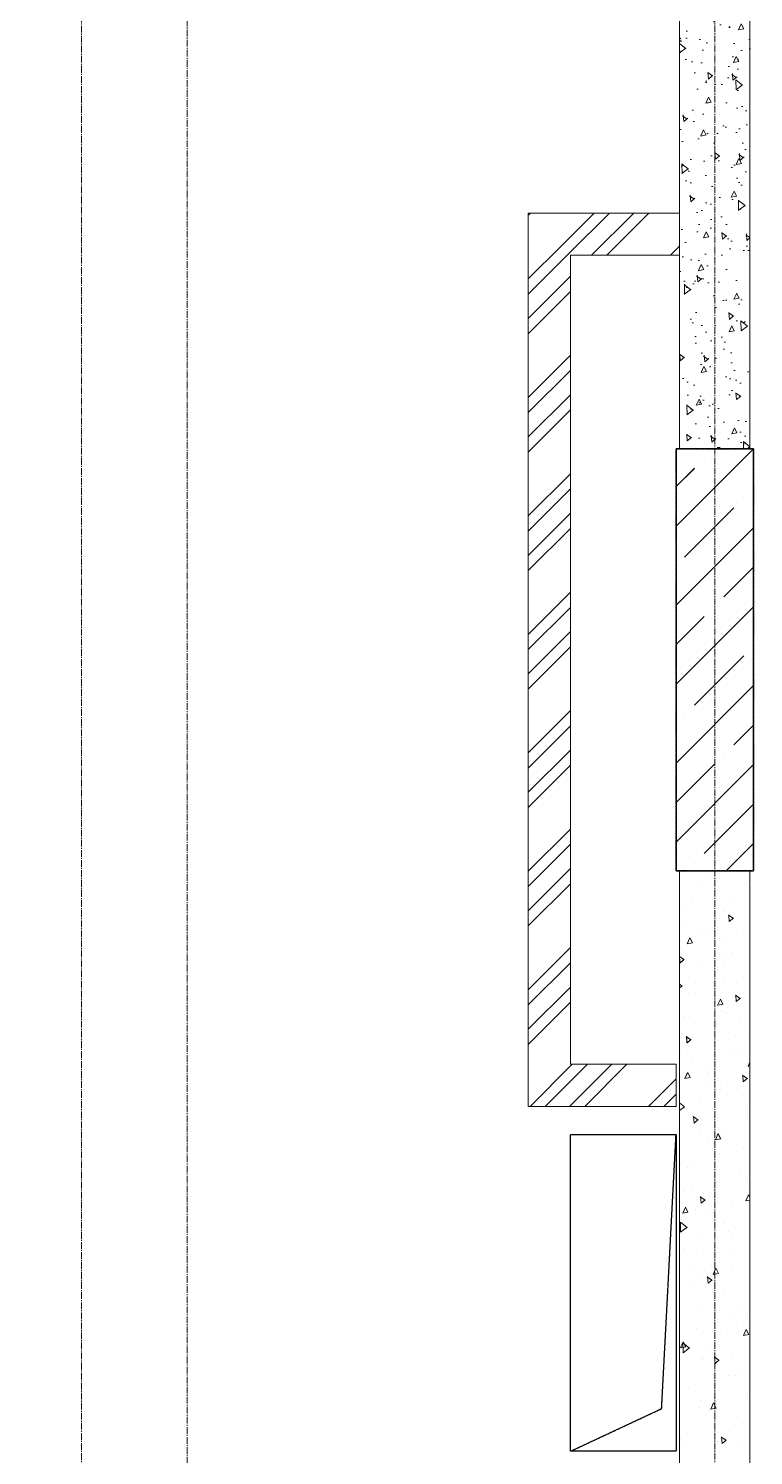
# Model space of a CAD drawing. Header units: millimetres. Extents: x 470010 to 1231400, y -134005 to 421770.
# Drawn here: x 812372 to 814433, y 138801 to 142858 of the extents above; entities that cross this region are included whole.
import ezdxf
from ezdxf.enums import TextEntityAlignment as Align

# ---------------------------------------------------------------- set-up
doc = ezdxf.new("R2010")
doc.units = ezdxf.units.MM
for name, pattern in [('CENTER2', [28.575, 19.05, -3.175, 3.175, -3.175]), ('HIDDEN', [9.525, 6.35, -3.175]), ('HIDDEN2', [4.7625, 3.175, -1.5875])]:
    doc.linetypes.add(name, pattern=pattern)
doc.layers.get('Defpoints').update_dxf_attribs({"color": 140})
for name, color, linetype, lineweight in [('АР_Колонны', 70, 'Continuous', 30), ('АР_Стены ЖБ', 7, 'Continuous', 35), ('АР_Стены кирпич', 32, 'Continuous', 20), ('АР_Стены ПЕНОблок', 52, 'Continuous', 20), ('АР_Штриховка', 8, 'Continuous', 0)]:
    doc.layers.add(name, color=color, linetype=linetype, lineweight=lineweight)
doc.layers.add('РД_Оси_100', color=7, linetype='Continuous', lineweight=0, true_color=0x525252)
doc.styles.add('style1', font='ARIALN.TTF')

# ---------------------------------------------------------------- blocks, each defined once
blk = doc.blocks.new('СОШ_2200_АР_ОСИ_М100_28.05.24')
at = {"layer": 'РД_Оси_100', "color": 251, "linetype": 'CENTER2', "true_color": 0x636466}
for points in [[(5849.555, 139938.679), (6000, 139538.679), (6000, -6194.559)], [(6300, -6195.83), (6300, 139538.679), (6450, 139938.679)], [(7800, -6155), (7800, 139938.679)]]:
    blk.add_lwpolyline(points, dxfattribs=at)
blk = doc.blocks.new('A$C9108343f')
at = {"layer": 'АР_Штриховка', "linetype": 'Continuous', "lineweight": 0, "true_color": 0x000000}
h = blk.add_hatch(dxfattribs=at)
h.set_pattern_fill('AR-CONC', color=18, angle=45, style=0)
h.set_pattern_definition([(95, (-63444.08, 100366.24), (140.09465, 117.55338), [19.05, -209.55]), (40, (-63444.08, 100366.24), (-160.01845, 110.17673), [15.24, -167.64058]), (145.451445, (-63432.4, 100376.04), (-19.9238, 227.7301), [16.19001, -178.09024]), (91.1842, (-63480, 100402.16), (221.41024, 161.95341), [28.575, -314.325]), (141.63556, (-63461.55, 100415.66), (-7.08662, 342.82676), [24.28502, -267.1356]), (36.18415, (-63480, 100402.16), (-7.08662, 342.82676), [22.85997, -251.45973]), (66, (-63453.06, 100411.14), (179.51998, 34.89515), [19.05, -209.55]), (11, (-63453.06, 100411.14), (-86.53993, 173.9412), [15.24, -167.64]), (116.451445, (-63438.1, 100414.05), (92.98005, 208.83634), [16.19001, -178.08994]), (82.5, (-63444.08, 100366.24), (-57.605469, 61.973414), [0, -165.608, 0, -170.18, 0, -168.275]), (52.5, (-63444.08, 100366.24), (-23.589727, 118.087), [0, -97.028, 0, -161.798, 0, -64.135]), (12.5, (-63484.135, 100326.19), (99.927863, 91.826196), [0, -63.5, 0, -198.12, 0, -262.89]), (2.5, (-63502.1, 100308.23), (86.763904, 122.722393), [0, -82.55, 0, -131.572, 0, -186.69])])
h.paths.add_polyline_path([(148504.1, 242029.5), (148704.1, 242029.5), (148704.1, 244279.5), (148654.1, 244342.8), (148504.1, 244269.5)], flags=0)
h.paths.add_polyline_path([(148504.1, 244269.5), (148654.1, 244342.8), (148704.1, 244479.5), (148704.1, 244519.5), (148504.1, 244519.5)], flags=0)
h.paths.add_polyline_path([(148504.1, 245769.5), (148704.1, 245769.5), (148704.1, 245770.5), (148504.1, 245770.5)], flags=0)
h = blk.add_hatch(dxfattribs=at)
h.set_pattern_fill('ANSI32', color=18, scale=25, style=0)
h.set_pattern_definition([(45, (-63444.08, 100366.24), (-168.3798, 168.3798), []), (45, (-63331.83, 100366.24), (-168.3798, 168.3798), [])])
h.paths.add_polyline_path([(148074.1, 240159.5), (148194.1, 240279.5), (148194.1, 242579.5), (148074.1, 242699.5)], flags=0)
h = blk.add_hatch(dxfattribs=at)
h.set_pattern_fill('ANSI32', color=18, scale=25, style=0)
h.set_pattern_definition([(45, (-63444.08, 100366.24), (-168.3798, 168.3798), []), (45, (-63331.83, 100366.24), (-168.3798, 168.3798), [])])
h.paths.add_polyline_path([(148074.1, 242699.5), (148194.1, 242579.5), (148504.1, 242579.5), (148504.1, 242699.5)], flags=0)
h = blk.add_hatch(dxfattribs=at)
h.set_pattern_fill('ANSI32', color=18, scale=25, angle=360, style=0)
h.set_pattern_definition([(45, (-63444.08, 100366.24), (-168.3798, 168.3798), []), (45, (-63331.83, 100366.24), (-168.3798, 168.3798), [])])
h.paths.add_polyline_path([(148494.1, 240159.5), (148494.1, 240279.5), (148194.1, 240279.5), (148074.1, 240159.5)], flags=0)
at = {"color": 18, "linetype": 'HIDDEN', "ltscale": 0.07, "true_color": 0x000000}
for p, q in [((148194.1, 239179.5), (148194.1, 240079.5)), ((148194.1, 240079.5), (148494.1, 240079.5)), ((148194.1, 239179.5), (148194.1, 240079.5)), ((148194.1, 240079.5), (148494.1, 240079.5)), ((148453.1, 239300.7), (148494.1, 240079.5)), ((148453.1, 239300.7), (148494.1, 240079.5)), ((148494.1, 240079.5), (148494.1, 239179.5)), ((148494.1, 240079.5), (148494.1, 239179.5)), ((148194.1, 239179.5), (148453.1, 239300.7)), ((148194.1, 239179.5), (148453.1, 239300.7)), ((148494.1, 239179.5), (148194.1, 239179.5)), ((148494.1, 239179.5), (148194.1, 239179.5))]:
    blk.add_line(p, q, dxfattribs=at)
at = {"layer": 'АР_Колонны', "color": 18, "linetype": 'HIDDEN2', "lineweight": 25, "true_color": 0x000000}
for p, q in [((148494.1, 242029.5), (148714.1, 242029.5)), ((148494.1, 240829.5), (148494.1, 242029.5)), ((148714.1, 242029.5), (148714.1, 240829.5)), ((148714.1, 240829.5), (148494.1, 240829.5))]:
    blk.add_line(p, q, dxfattribs=at)
at = {"layer": 'АР_Колонны', "color": 18, "linetype": 'Continuous', "lineweight": 15, "true_color": 0x000000}
for p, q in [((148494.1, 242029.5), (148494.1, 240829.5)), ((148714.1, 242029.5), (148494.1, 242029.5)), ((148714.1, 242029.5), (148494.1, 242029.5)), ((148494.1, 242029.5), (148494.1, 240829.5)), ((148714.1, 240829.5), (148714.1, 242029.5)), ((148714.1, 240829.5), (148714.1, 242029.5)), ((148494.1, 240829.5), (148714.1, 240829.5)), ((148494.1, 240829.5), (148714.1, 240829.5))]:
    blk.add_line(p, q, dxfattribs=at)
at = {"layer": 'АР_Стены ЖБ', "color": 18, "linetype": 'Continuous', "lineweight": 30, "true_color": 0x000000}
for p, q in [((148714.1, 242029.5), (148494.1, 242029.5)), ((148494.1, 242029.5), (148494.1, 240829.5)), ((148714.1, 240829.5), (148714.1, 242029.5)), ((148494.1, 240829.5), (148714.1, 240829.5))]:
    blk.add_line(p, q, dxfattribs=at)
at = {"layer": 'АР_Стены кирпич', "color": 18, "linetype": 'Continuous', "lineweight": 20, "true_color": 0x000000}
for p, q in [((148074.1, 242699.5), (148074.1, 240159.5)), ((148504.1, 242699.5), (148074.1, 242699.5)), ((148504.1, 242579.5), (148504.1, 242699.5)), ((148194.1, 240279.5), (148194.1, 242579.5)), ((148194.1, 242579.5), (148504.1, 242579.5)), ((148494.1, 240279.5), (148194.1, 240279.5)), ((148494.1, 240159.5), (148494.1, 240279.5)), ((148074.1, 240159.5), (148494.1, 240159.5))]:
    blk.add_line(p, q, dxfattribs=at)
at = {"layer": 'АР_Стены ПЕНОблок', "color": 18, "linetype": 'Continuous', "lineweight": 20, "true_color": 0x000000}
for p, q in [((148704.1, 242029.5), (148704.1, 244279.5)), ((148504.1, 244269.5), (148504.1, 242029.5)), ((148504.1, 242029.5), (148704.1, 242029.5)), ((148704.1, 240829.5), (148504.1, 240829.5)), ((148504.1, 240829.5), (148504.1, 236699.5)), ((148704.1, 236699.5), (148704.1, 240829.5))]:
    blk.add_line(p, q, dxfattribs=at)
at = {"layer": 'АР_Штриховка', "color": 18, "linetype": 'Continuous', "lineweight": 5, "true_color": 0x000000}
for p, q in [((148494.1, 241809.4), (148714.1, 242029.4)), ((148494.1, 241921.7), (148546.1, 241973.7)), ((148574.2, 242001.7), (148574.2, 242001.7)), ((148686.4, 241889.5), (148686.4, 241889.5)), ((148518, 241721.1), (148658.3, 241861.4)), ((148494.1, 241584.9), (148714.1, 241804.9)), ((148630.3, 241608.8), (148714.1, 241692.6)), ((148494.1, 241360.4), (148714.1, 241580.4)), ((148602.2, 241580.8), (148602.2, 241580.8)), ((148494.1, 241472.6), (148574.2, 241552.7)), ((148546.1, 241300.1), (148686.4, 241440.5)), ((148494.1, 241135.9), (148714.1, 241355.9)), ((148518, 241272.1), (148518, 241272.1)), ((148658.3, 241187.9), (148714.1, 241243.6)), ((148630.3, 241159.8), (148630.3, 241159.8)), ((148494.1, 241023.6), (148602.2, 241131.8)), ((148494.1, 240911.4), (148714.1, 241131.4)), ((148574.2, 240879.2), (148714.1, 241019.1)), ((148636.7, 240829.5), (148714.1, 240906.9)), ((148546.1, 240851.1), (148546.1, 240851.1))]:
    blk.add_line(p, q, dxfattribs=at)
at = {"layer": 'АР_Штриховка', "color": 18, "linetype": 'Continuous', "lineweight": 0, "true_color": 0x000000}
for p, q in [((148516.8, 240826.4), (148516.8, 240826.4)), ((148591.4, 240817.4), (148591.4, 240817.4)), ((148687.4, 240791), (148687.4, 240791)), ((148537.3, 240750.5), (148537.3, 240750.5)), ((148565.7, 240781.2), (148565.7, 240781.2)), ((148610.3, 240777.5), (148610.3, 240777.5)), ((148649, 240755.4), (148649, 240755.4)), ((148511.8, 240712.6), (148511.8, 240712.6)), ((148628.3, 240714), (148628.3, 240714)), ((148510.3, 240685.7), (148510.3, 240685.7)), ((148656.6, 240694.5), (148643.3, 240703.7)), ((148645.4, 240685.4), (148643.7, 240704.4)), ((148645.4, 240685.4), (148657.1, 240695.2)), ((148525.8, 240621.7), (148533.5, 240639.1)), ((148540.8, 240624.5), (148533.5, 240639)), ((148569.4, 240650.6), (148569.4, 240650.6)), ((148589.3, 240663.1), (148589.3, 240663.1)), ((148637, 240635.9), (148637, 240635.9)), ((148667.1, 240650.8), (148667.1, 240650.8)), ((148525.8, 240621.6), (148540.8, 240624.5)), ((148627, 240588.6), (148627, 240588.6)), ((148651.9, 240595.9), (148651.9, 240595.9)), ((148516.5, 240577), (148504.1, 240585.5)), ((148505.3, 240567.9), (148504.1, 240581.8)), ((148505.3, 240567.9), (148517, 240577.7)), ((148567.1, 240558.9), (148567.1, 240558.9)), ((148629.1, 240572.7), (148629.1, 240572.7)), ((148511.2, 240501.4), (148504.1, 240507.1)), ((148550.2, 240513.2), (148550.2, 240513.2)), ((148612.9, 240545.1), (148612.9, 240545.1)), ((148632.7, 240516.8), (148632.7, 240516.8)), ((148684.6, 240526.6), (148684.6, 240526.6)), ((148504.1, 240496.6), (148511.1, 240501.7)), ((148529.2, 240480.8), (148529.2, 240480.8)), ((148547.2, 240481.9), (148547.2, 240481.9)), ((148676.5, 240466.8), (148663.2, 240476)), ((148665.3, 240457.7), (148663.7, 240476.7)), ((148665.3, 240457.7), (148677, 240467.5)), ((148675.5, 240477.9), (148675.5, 240477.9)), ((148612.3, 240447.7), (148620.1, 240465.1)), ((148612.3, 240447.6), (148627.3, 240450.5)), ((148627.3, 240450.5), (148620.1, 240465)), ((148622.7, 240431.9), (148622.7, 240431.9)), ((148636.5, 240427), (148636.5, 240427)), ((148514.4, 240416.7), (148514.4, 240416.7)), ((148546, 240394.1), (148546, 240394.1)), ((148604.8, 240419.9), (148604.8, 240419.9)), ((148677.4, 240399.8), (148677.4, 240399.8)), ((148536.4, 240349.3), (148523.1, 240358.4)), ((148525.2, 240340.2), (148523.6, 240359.1)), ((148525.2, 240340.2), (148536.9, 240350)), ((148662.4, 240357.9), (148662.4, 240357.9)), ((148699.1, 240359.8), (148699.1, 240359.8)), ((148522.8, 240340.1), (148522.8, 240340.1)), ((148525.6, 240317.7), (148525.6, 240317.7)), ((148660.1, 240308.9), (148660.1, 240308.9)), ((148679.5, 240305.1), (148679.5, 240305.1)), ((148538, 240298.6), (148538, 240298.6)), ((148590.6, 240277.1), (148590.6, 240277.1)), ((148698.9, 240273.8), (148704.1, 240285.5)), ((148698.9, 240273.7), (148704.1, 240274.7)), ((148519.3, 240238.9), (148527.1, 240256.3)), ((148519.4, 240238.8), (148534.3, 240241.7)), ((148534.3, 240241.7), (148527.1, 240256.2)), ((148583.2, 240255.7), (148583.2, 240255.7)), ((148641.6, 240227.1), (148641.6, 240227.1)), ((148696.5, 240239.1), (148683.1, 240248.3)), ((148685.2, 240230), (148683.6, 240249)), ((148685.3, 240230), (148696.9, 240239.8)), ((148579.6, 240213.3), (148579.6, 240213.3)), ((148640.8, 240193.7), (148640.8, 240193.7)), ((148683.7, 240190.8), (148683.7, 240190.8)), ((148518.3, 240158.6), (148504.1, 240169.9)), ((148504.1, 240148.6), (148518.1, 240158.9)), ((148561.6, 240180.5), (148561.6, 240180.5)), ((148690.4, 240162.5), (148690.4, 240162.5)), ((148541.6, 240135.2), (148541.6, 240135.2)), ((148556.4, 240121.5), (148543, 240130.7)), ((148545.2, 240112.4), (148543.5, 240131.4)), ((148545.2, 240112.4), (148556.8, 240122.2)), ((148698.4, 240131.7), (148698.4, 240131.7)), ((148561.2, 240088.9), (148561.2, 240088.9)), ((148585.2, 240062.4), (148585.2, 240062.4)), ((148605.9, 240064.9), (148613.6, 240082.3)), ((148605.9, 240064.9), (148620.9, 240067.8)), ((148620.9, 240067.8), (148613.6, 240082.3)), ((148635.1, 240086.3), (148635.1, 240086.3)), ((148603.6, 240039.8), (148603.6, 240039.8)), ((148618.8, 240026.9), (148618.8, 240026.9)), ((148686.1, 240043.4), (148686.1, 240043.4)), ((148704.1, 240019.8), (148703, 240020.5)), ((148704.1, 240014.6), (148703.5, 240021.2)), ((148526.1, 239985.5), (148526.1, 239985.5)), ((148535.2, 239994.5), (148535.2, 239994.5)), ((148608.7, 239944.3), (148608.7, 239944.3)), ((148676.4, 239964.9), (148676.4, 239964.9)), ((148691.9, 239959.5), (148691.9, 239959.5)), ((148516.9, 239917.1), (148516.9, 239917.1)), ((148539, 239920.1), (148539, 239920.1)), ((148576.3, 239893.8), (148562.9, 239903)), ((148565.1, 239884.7), (148563.4, 239903.7)), ((148599.3, 239920.7), (148599.3, 239920.7)), ((148692.4, 239891), (148700.2, 239908.4)), ((148704.1, 239900.5), (148700.2, 239908.3)), ((148512.9, 239856.1), (148520.6, 239873.5)), ((148512.9, 239856), (148527.9, 239858.9)), ((148527.9, 239858.9), (148520.7, 239873.4)), ((148549.7, 239867.4), (148549.7, 239867.4)), ((148565.1, 239884.7), (148576.8, 239894.5)), ((148592, 239867.7), (148592, 239867.7)), ((148596.6, 239858.2), (148596.6, 239858.2)), ((148654, 239881.5), (148654, 239881.5)), ((148692.4, 239890.9), (148704.1, 239893.2)), ((148525.4, 239815.8), (148506.4, 239830.8)), ((148507.1, 239802.4), (148506.5, 239831)), ((148510.6, 239816.5), (148510.6, 239816.5)), ((148632.3, 239826.3), (148632.3, 239826.3)), ((148506.8, 239802.5), (148525.2, 239816)), ((148512.6, 239797.9), (148512.6, 239797.9)), ((148554.1, 239789.6), (148554.1, 239789.6)), ((148644, 239803.7), (148644, 239803.7)), ((148654.2, 239796.2), (148654.2, 239796.2)), ((148517.4, 239755.9), (148517.4, 239755.9)), ((148573.3, 239749.3), (148573.3, 239749.3)), ((148647.6, 239740.7), (148647.6, 239740.7)), ((148534.2, 239698.4), (148534.2, 239698.4)), ((148599.4, 239682.2), (148607.2, 239699.6)), ((148614.4, 239685), (148607.2, 239699.5)), ((148655.9, 239708.2), (148655.9, 239708.2)), ((148557.2, 239681), (148557.2, 239681)), ((148575, 239694), (148575, 239694)), ((148596.2, 239666.1), (148582.9, 239675.2)), ((148585, 239657), (148583.3, 239676)), ((148585, 239657), (148596.7, 239666.8)), ((148599.5, 239682.1), (148614.4, 239685)), ((148547.6, 239648.9), (148547.6, 239648.9)), ((148596.9, 239631.2), (148596.9, 239631.2)), ((148632.6, 239632), (148632.6, 239632)), ((148557.8, 239580.3), (148557.8, 239580.3)), ((148679.5, 239590.1), (148679.5, 239590.1)), ((148657, 239566.4), (148657, 239566.4)), ((148666.4, 239535.9), (148666.4, 239535.9)), ((148690.2, 239570), (148690.2, 239570)), ((148553, 239527.1), (148553, 239527.1)), ((148604.4, 239522.1), (148604.4, 239522.1)), ((148620.4, 239513.1), (148620.4, 239513.1)), ((148686, 239508.2), (148693.7, 239525.6)), ((148686, 239508.1), (148701, 239511.1)), ((148701, 239511), (148693.7, 239525.5)), ((148506.5, 239473.3), (148514.2, 239490.7)), ((148506.5, 239473.2), (148521.4, 239476.2)), ((148532.5, 239472.9), (148513.5, 239488)), ((148514.2, 239459.6), (148513.6, 239488.2)), ((148513.9, 239459.7), (148532.3, 239473.2)), ((148521.4, 239476.2), (148514.2, 239490.6)), ((148581.4, 239462.2), (148581.4, 239462.2)), ((148610.6, 239465.2), (148610.6, 239465.2)), ((148703.1, 239472), (148703.1, 239472)), ((148504.5, 239430.3), (148504.5, 239430.3)), ((148566.5, 239444), (148566.5, 239444)), ((148570.2, 239443.7), (148570.2, 239443.7)), ((148616.1, 239438.3), (148602.8, 239447.5)), ((148604.9, 239429.2), (148603.3, 239448.2)), ((148604.9, 239429.2), (148616.6, 239439)), ((148652.7, 239447.3), (148652.7, 239447.3)), ((148644, 239395), (148644, 239395)), ((148660, 239395.1), (148660, 239395.1)), ((148668.2, 239403.2), (148668.2, 239403.2)), ((148530.8, 239358.4), (148530.8, 239358.4)), ((148605, 239344.1), (148605, 239344.1)), ((148697.4, 239330.3), (148697.4, 239330.3)), ((148560.1, 239303.3), (148560.1, 239303.3)), ((148565.9, 239324.5), (148565.9, 239324.5)), ((148588.4, 239296.4), (148588.4, 239296.4)), ((148593, 239299.4), (148600.7, 239316.8)), ((148593, 239299.3), (148608, 239302.2)), ((148608, 239302.2), (148600.8, 239316.7)), ((148667.6, 239276.9), (148667.6, 239276.9)), ((148506.5, 239215.8), (148506.5, 239215.8)), ((148636.1, 239210.6), (148622.7, 239219.8)), ((148624.8, 239201.5), (148623.2, 239220.5)), ((148624.9, 239201.5), (148636.5, 239211.3)), ((148628.6, 239226.1), (148628.6, 239226.1)), ((148646, 239234.5), (148646, 239234.5)), ((148509.2, 239194.2), (148509.2, 239194.2)), ((148610.6, 239207.5), (148610.6, 239207.5)), ((148616.9, 239176.5), (148616.9, 239176.5)), ((148678.9, 239190.2), (148678.9, 239190.2)), ((148703.6, 239172.5), (148703.6, 239172.5))]:
    blk.add_line(p, q, dxfattribs=at)
at = {"layer": 'РД_Оси_100'}
blk.add_blockref('СОШ_2200_АР_ОСИ_М100_28.05.24', (140804.1, 223079.5), dxfattribs=at)
at = {"layer": 'Defpoints', "color": 18, "true_color": 0x000000, "style": 'style1'}
for p in [(143949.3, 316089.1), (143975, 281639.5), (143890.4, 273244.7), (143840, 264276.8), (143967.8, 254892.4), (12252, 104178.1), (12382.6, 96023.1)]:
    blk.add_attdef('АР-ПОМЕЩЕНИЕ:НАИМЕНОВАНИЕ', text='', height=100, dxfattribs=at).set_placement(p, align=Align.MIDDLE)
at = {"layer": 'Defpoints', "color": 18, "true_color": 0x000000, "style": 'style1', "flags": 8}
for p in [(143951.3, 279099.1), (143848.3, 269251.1), (143875.3, 260094.2), (144049.7, 250824.7), (163419.3, 238153.4), (155897.5, 237966), (183037.2, 237966), (143342.9, 237876.2)]:
    blk.add_attdef('АР-ПОМЕЩЕНИЕ:НАИМЕНОВАНИЕ', text='', height=100, dxfattribs=at).set_placement(p, align=Align.MIDDLE)

msp = doc.modelspace()

# ---------------------------------------------------------------- hatches: boundary and pattern name
at = {"layer": 'АР_Штриховка', "linetype": 'Continuous', "lineweight": 0, "true_color": 0x000000}
h = msp.add_hatch(dxfattribs=at)
h.set_pattern_fill('AR-CONC', color=18, angle=45, style=0)
h.set_pattern_definition([(95, (602274.53, -3e-11), (140.09465, 117.55338), [19.05, -209.55]), (40, (602274.53, -3e-11), (-160.01845, 110.17673), [15.24, -167.64058]), (145.451445, (602286.2, 9.8), (-19.9238, 227.7301), [16.19001, -178.09024]), (91.1842, (602238.6, 35.92), (221.41024, 161.95341), [28.575, -314.325]), (141.63556, (602257.06, 49.42), (-7.08662, 342.82676), [24.28502, -267.1356]), (36.18415, (602238.6, 35.92), (-7.08662, 342.82676), [22.85997, -251.45973]), (66, (602265.55, 44.9), (179.51998, 34.89515), [19.05, -209.55]), (11, (602265.55, 44.9), (-86.53993, 173.9412), [15.24, -167.64]), (116.451445, (602280.51, 47.81), (92.98005, 208.83634), [16.19001, -178.08994]), (82.5, (602274.53, -3e-11), (-57.605469, 61.973414), [0, -165.608, 0, -170.18, 0, -168.275]), (52.5, (602274.53, -3e-11), (-23.589727, 118.087), [0, -97.028, 0, -161.798, 0, -64.135]), (12.5, (602234.48, -40.05), (99.927863, 91.826196), [0, -63.5, 0, -198.12, 0, -262.89]), (2.5, (602216.52, -58.01), (86.763904, 122.722393), [0, -82.55, 0, -131.572, 0, -186.69])])
h.paths.add_polyline_path([(814222.706, 141663.251), (814422.706, 141663.251), (814422.706, 143913.251), (814372.706, 143976.584), (814222.706, 143903.251)], flags=0)
h.paths.add_polyline_path([(814222.706, 143903.251), (814372.706, 143976.584), (814422.706, 144113.251), (814422.706, 144153.251), (814222.706, 144153.251)], flags=0)
h.paths.add_polyline_path([(814222.706, 145403.251), (814422.706, 145403.251), (814422.706, 145404.251), (814222.706, 145404.251)], flags=0)
h = msp.add_hatch(dxfattribs=at)
h.set_pattern_fill('ANSI32', color=18, scale=25, style=0)
h.set_pattern_definition([(45, (602274.53, 0), (-168.3798, 168.3798), []), (45, (602386.78, 0), (-168.3798, 168.3798), [])])
h.paths.add_polyline_path([(813792.706, 139793.251), (813912.706, 139913.251), (813912.706, 142213.251), (813792.706, 142333.251)], flags=0)
h = msp.add_hatch(dxfattribs=at)
h.set_pattern_fill('ANSI32', color=18, scale=25, style=0)
h.set_pattern_definition([(45, (602274.53, 0), (-168.3798, 168.3798), []), (45, (602386.78, 0), (-168.3798, 168.3798), [])])
h.paths.add_polyline_path([(813792.706, 142333.251), (813912.706, 142213.251), (814222.706, 142213.251), (814222.706, 142333.251)], flags=0)
h = msp.add_hatch(dxfattribs=at)
h.set_pattern_fill('ANSI32', color=18, scale=25, angle=360, style=0)
h.set_pattern_definition([(45, (602274.53, 3e-11), (-168.3798, 168.3798), []), (45, (602386.78, 3e-11), (-168.3798, 168.3798), [])])
h.paths.add_polyline_path([(814212.706, 139793.251), (814212.706, 139913.251), (813912.706, 139913.251), (813792.706, 139793.251)], flags=0)

# ---------------------------------------------------------------- linework, layer by layer
at = {"color": 18, "linetype": 'HIDDEN', "ltscale": 0.07, "true_color": 0x000000}
for p, q in [((813912.706, 138813.251), (813912.706, 139713.251)), ((813912.706, 139713.251), (814212.706, 139713.251)), ((813912.706, 138813.251), (813912.706, 139713.251)), ((813912.706, 139713.251), (814212.706, 139713.251)), ((814171.733, 138934.434), (814212.706, 139713.251)), ((814171.733, 138934.434), (814212.706, 139713.251)), ((814212.706, 139713.251), (814212.706, 138813.251)), ((814212.706, 139713.251), (814212.706, 138813.251)), ((813912.706, 138813.251), (814171.733, 138934.434)), ((813912.706, 138813.251), (814171.733, 138934.434)), ((814212.706, 138813.251), (813912.706, 138813.251)), ((814212.706, 138813.251), (813912.706, 138813.251))]:
    msp.add_line(p, q, dxfattribs=at)
at = {"layer": 'АР_Колонны', "color": 18, "linetype": 'HIDDEN2', "lineweight": 25, "true_color": 0x000000}
for p, q in [((814212.706, 141663.251), (814432.706, 141663.251)), ((814212.706, 140463.251), (814212.706, 141663.251)), ((814432.706, 141663.251), (814432.706, 140463.251)), ((814432.706, 140463.251), (814212.706, 140463.251))]:
    msp.add_line(p, q, dxfattribs=at)
at = {"layer": 'АР_Колонны', "color": 18, "linetype": 'Continuous', "lineweight": 15, "true_color": 0x000000}
for p, q in [((814212.706, 141663.251), (814212.706, 140463.251)), ((814432.706, 141663.251), (814212.706, 141663.251)), ((814432.706, 141663.251), (814212.706, 141663.251)), ((814212.706, 141663.251), (814212.706, 140463.251)), ((814432.706, 140463.251), (814432.706, 141663.251)), ((814432.706, 140463.251), (814432.706, 141663.251)), ((814212.706, 140463.251), (814432.706, 140463.251)), ((814212.706, 140463.251), (814432.706, 140463.251))]:
    msp.add_line(p, q, dxfattribs=at)
at = {"layer": 'АР_Стены ЖБ', "color": 18, "linetype": 'Continuous', "lineweight": 30, "true_color": 0x000000}
for p, q in [((814432.706, 141663.251), (814212.706, 141663.251)), ((814212.706, 141663.251), (814212.706, 140463.251)), ((814432.706, 140463.251), (814432.706, 141663.251)), ((814212.706, 140463.251), (814432.706, 140463.251))]:
    msp.add_line(p, q, dxfattribs=at)
at = {"layer": 'АР_Стены кирпич', "color": 18, "linetype": 'Continuous', "lineweight": 20, "true_color": 0x000000}
for p, q in [((813792.706, 142333.251), (813792.706, 139793.251)), ((814222.706, 142333.251), (813792.706, 142333.251)), ((814222.706, 142213.251), (814222.706, 142333.251)), ((813912.706, 139913.251), (813912.706, 142213.251)), ((813912.706, 142213.251), (814222.706, 142213.251)), ((814212.706, 139913.251), (813912.706, 139913.251)), ((814212.706, 139793.251), (814212.706, 139913.251)), ((813792.706, 139793.251), (814212.706, 139793.251))]:
    msp.add_line(p, q, dxfattribs=at)
at = {"layer": 'АР_Стены ПЕНОблок', "color": 18, "linetype": 'Continuous', "lineweight": 20, "true_color": 0x000000}
for p, q in [((814222.706, 143903.251), (814222.706, 141663.251)), ((814422.706, 141663.251), (814422.706, 143913.251)), ((814222.706, 141663.251), (814422.706, 141663.251)), ((814422.706, 140463.251), (814222.706, 140463.251)), ((814222.706, 140463.251), (814222.706, 136333.251)), ((814422.706, 136333.251), (814422.706, 140463.251))]:
    msp.add_line(p, q, dxfattribs=at)
at = {"layer": 'АР_Штриховка', "color": 18, "linetype": 'Continuous', "lineweight": 5, "true_color": 0x000000}
for p, q in [((814212.706, 141443.166), (814432.706, 141663.166)), ((814212.706, 141555.419), (814264.7, 141607.414)), ((814236.637, 141354.844), (814376.953, 141495.161)), ((814212.706, 141218.66), (814432.706, 141438.66)), ((814348.89, 141242.591), (814432.706, 141326.407)), ((814212.706, 140994.154), (814432.706, 141214.154)), ((814212.706, 141106.407), (814292.764, 141186.464)), ((814264.7, 140933.895), (814405.017, 141074.211)), ((814212.706, 140769.647), (814432.706, 140989.647)), ((814376.953, 140821.641), (814432.706, 140877.394)), ((814212.706, 140657.394), (814320.827, 140765.515)), ((814212.706, 140545.141), (814432.706, 140765.141)), ((814292.764, 140512.945), (814432.706, 140652.887)), ((814355.322, 140463.251), (814432.706, 140540.634))]:
    msp.add_line(p, q, dxfattribs=at)
at = {"layer": 'АР_Штриховка', "color": 18, "linetype": 'Continuous', "lineweight": 0, "true_color": 0x000000}
for p, q in [((814375.216, 140328.299), (814361.881, 140337.481)), ((814364.013, 140319.205), (814362.353, 140338.183)), ((814364.02, 140319.198), (814375.694, 140328.994)), ((814244.388, 140255.416), (814252.137, 140272.819)), ((814259.364, 140258.241), (814252.152, 140272.736)), ((814244.417, 140255.339), (814259.377, 140258.247)), ((814235.122, 140210.746), (814222.706, 140219.295)), ((814223.918, 140201.652), (814222.706, 140215.51)), ((814223.925, 140201.644), (814235.6, 140211.44)), ((814229.856, 140135.178), (814222.706, 140140.838)), ((814222.706, 140130.351), (814229.664, 140135.441)), ((814395.14, 140100.569), (814381.805, 140109.75)), ((814383.937, 140091.475), (814382.277, 140110.453)), ((814330.928, 140081.475), (814338.677, 140098.878)), ((814330.957, 140081.398), (814345.917, 140084.306)), ((814345.903, 140084.3), (814338.692, 140098.795)), ((814383.943, 140091.468), (814395.618, 140101.264)), ((814255.046, 139983.016), (814241.711, 139992.198)), ((814243.842, 139973.922), (814242.182, 139992.899)), ((814243.849, 139973.914), (814255.523, 139983.71)), ((814417.468, 139907.534), (814422.706, 139919.298)), ((814417.497, 139907.456), (814422.706, 139908.469)), ((814237.948, 139872.639), (814245.697, 139890.042)), ((814237.977, 139872.561), (814252.937, 139875.469)), ((814252.923, 139875.464), (814245.712, 139889.959)), ((814415.064, 139872.839), (814401.729, 139882.02)), ((814403.861, 139863.745), (814402.2, 139882.723)), ((814403.867, 139863.737), (814415.542, 139873.533)), ((814236.943, 139792.351), (814222.706, 139803.621)), ((814222.706, 139782.341), (814236.751, 139792.614)), ((814274.969, 139755.286), (814261.635, 139764.467)), ((814263.766, 139746.192), (814262.106, 139765.169)), ((814263.773, 139746.184), (814275.447, 139755.98)), ((814324.488, 139698.697), (814332.237, 139716.1)), ((814339.463, 139701.522), (814332.252, 139716.018)), ((814324.517, 139698.62), (814339.477, 139701.528)), ((814422.706, 139653.565), (814421.653, 139654.29)), ((814422.706, 139648.342), (814422.124, 139654.993)), ((814411.028, 139524.756), (814418.777, 139542.159)), ((814422.706, 139534.209), (814418.792, 139542.076)), ((814231.508, 139489.861), (814239.257, 139507.264)), ((814246.483, 139492.686), (814239.272, 139507.181)), ((814294.893, 139527.556), (814281.558, 139536.737)), ((814283.69, 139518.462), (814282.03, 139537.439)), ((814283.696, 139518.454), (814295.371, 139528.25)), ((814411.057, 139524.679), (814422.706, 139526.943)), ((814244.03, 139449.525), (814224.988, 139464.597)), ((814225.698, 139436.179), (814225.108, 139464.748)), ((814231.537, 139489.784), (814246.497, 139492.692)), ((814225.387, 139436.291), (814243.837, 139449.787)), ((814314.817, 139299.826), (814301.482, 139309.007)), ((814303.614, 139290.732), (814301.953, 139309.709)), ((814303.62, 139290.724), (814315.295, 139300.52)), ((814318.048, 139315.919), (814325.797, 139333.322)), ((814318.077, 139315.843), (814333.037, 139318.751)), ((814333.023, 139318.745), (814325.812, 139333.24)), ((814404.588, 139141.978), (814412.337, 139159.381)), ((814404.617, 139141.901), (814419.577, 139144.809)), ((814419.563, 139144.804), (814412.351, 139159.299)), ((814225.068, 139107.083), (814232.817, 139124.486)), ((814225.097, 139107.006), (814240.057, 139109.914)), ((814251.116, 139106.698), (814232.075, 139121.771)), ((814232.785, 139093.353), (814232.194, 139121.922)), ((814232.473, 139093.465), (814250.924, 139106.961)), ((814240.043, 139109.909), (814232.831, 139124.404)), ((814334.741, 139072.096), (814321.406, 139081.277)), ((814323.537, 139063.002), (814321.877, 139081.979)), ((814323.544, 139062.994), (814335.218, 139072.79)), ((814311.608, 138933.142), (814319.357, 138950.545)), ((814311.637, 138933.065), (814326.597, 138935.973)), ((814326.583, 138935.967), (814319.371, 138950.462)), ((814354.665, 138844.366), (814341.33, 138853.547)), ((814343.461, 138835.271), (814341.801, 138854.249)), ((814343.468, 138835.264), (814355.142, 138845.06))]:
    msp.add_line(p, q, dxfattribs=at)

# ---------------------------------------------------------------- block references
msp.add_blockref('A$C9108343f', (665718.612, -100366.242))
at = {"layer": 'РД_Оси_100'}
msp.add_blockref('СОШ_2200_АР_ОСИ_М100_28.05.24', (806522.706, 122713.251), dxfattribs=at)

doc.saveas('drawing.dxf')
